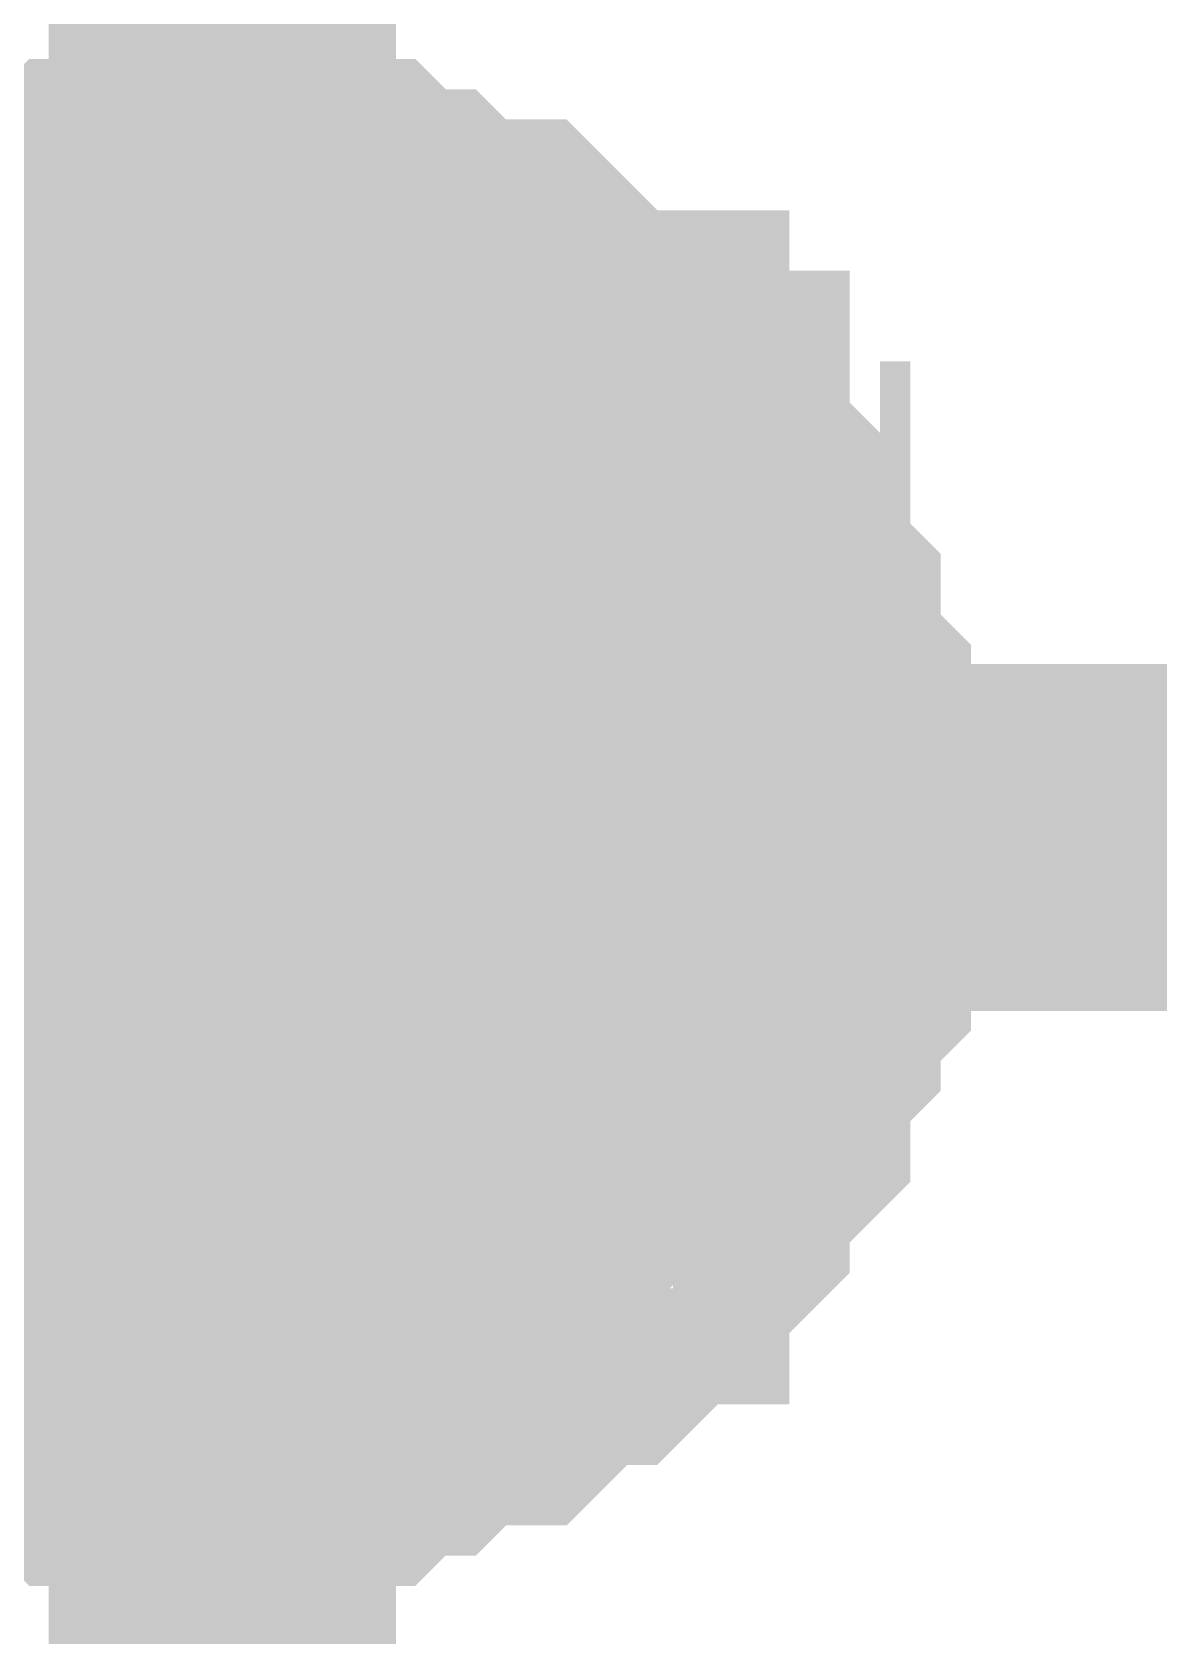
# Model space of a CAD drawing. Header units: inches. Extents: x 0 to 841, y 0 to 594.
# Drawn here: x 782.355 to 783.328, y 451.787 to 453.173 of the extents above; entities that cross this region are included whole.
import ezdxf

# ---------------------------------------------------------------- set-up
doc = ezdxf.new("R2010")
doc.units = ezdxf.units.IN
doc.layers.add('Sheet', color=255, linetype='Continuous')

msp = doc.modelspace()

# ---------------------------------------------------------------- linework, layer by layer
at = {"layer": 'Sheet'}
for points in [[(782.5188, 452.4769, 0.2997, 0.2997, 0), (782.5188, 452.4769, 0.2997, 0.2997, 0), (782.5188, 462.4849, 0.2997, 0.2997, 0), (782.5188, 467.4758, 0.2997, 0.2997, 0), (782.5188, 472.4929, 0.2997, 0.2997, 0), (782.5188, 477.4838, 0.2997, 0.2997, 0), (790.0184, 477.4838, 0.2997, 0.2997, 0)], [(782.1791, 452.8688, 0.2997, 0.2997, 0), (782.2053, 452.895, 0.2997, 0.2997, 0), (782.2314, 452.9211, 0.2997, 0.2997, 0), (782.2575, 452.9211, 0.2997, 0.2997, 0), (782.2575, 452.9472, 0.2997, 0.2997, 0), (782.2836, 452.9472, 0.2997, 0.2997, 0), (782.3098, 452.9472, 0.2997, 0.2997, 0), (782.3359, 452.9733, 0.2997, 0.2997, 0), (782.362, 452.9733, 0.2997, 0.2997, 0), (782.3882, 452.9733, 0.2997, 0.2997, 0), (782.4143, 452.9995, 0.2997, 0.2997, 0), (782.4404, 452.9995, 0.2997, 0.2997, 0), (782.4666, 452.9995, 0.2997, 0.2997, 0), (782.4927, 452.9995, 0.2997, 0.2997, 0), (782.5188, 452.9995, 0.2997, 0.2997, 0)], [(782.1791, 452.8688, 0.2997, 0.2997, 0), (782.2053, 452.895, 0.2997, 0.2997, 0), (782.2314, 452.9211, 0.2997, 0.2997, 0), (782.2575, 452.9211, 0.2997, 0.2997, 0), (782.2575, 452.9472, 0.2997, 0.2997, 0), (782.2836, 452.9472, 0.2997, 0.2997, 0), (782.3098, 452.9472, 0.2997, 0.2997, 0), (782.3359, 452.9733, 0.2997, 0.2997, 0), (782.362, 452.9733, 0.2997, 0.2997, 0), (782.3882, 452.9733, 0.2997, 0.2997, 0), (782.4143, 452.9995, 0.2997, 0.2997, 0), (782.4404, 452.9995, 0.2997, 0.2997, 0), (782.4666, 452.9995, 0.2997, 0.2997, 0), (782.4927, 452.9995, 0.2997, 0.2997, 0), (782.5188, 452.9995, 0.2997, 0.2997, 0)], [(782.1791, 452.8688, 0.2997, 0.2997, 0), (782.2053, 452.895, 0.2997, 0.2997, 0), (782.2314, 452.9211, 0.2997, 0.2997, 0), (782.2575, 452.9211, 0.2997, 0.2997, 0), (782.2575, 452.9472, 0.2997, 0.2997, 0), (782.2836, 452.9472, 0.2997, 0.2997, 0), (782.3098, 452.9472, 0.2997, 0.2997, 0), (782.3359, 452.9733, 0.2997, 0.2997, 0), (782.362, 452.9733, 0.2997, 0.2997, 0), (782.3882, 452.9733, 0.2997, 0.2997, 0), (782.4143, 452.9995, 0.2997, 0.2997, 0), (782.4404, 452.9995, 0.2997, 0.2997, 0), (782.4666, 452.9995, 0.2997, 0.2997, 0), (782.4927, 452.9995, 0.2997, 0.2997, 0), (782.5188, 452.9995, 0.2997, 0.2997, 0)], [(782.1791, 452.8688, 0.2997, 0.2997, 0), (782.2053, 452.895, 0.2997, 0.2997, 0), (782.2314, 452.9211, 0.2997, 0.2997, 0), (782.2575, 452.9211, 0.2997, 0.2997, 0), (782.2575, 452.9472, 0.2997, 0.2997, 0), (782.2836, 452.9472, 0.2997, 0.2997, 0), (782.3098, 452.9472, 0.2997, 0.2997, 0), (782.3359, 452.9733, 0.2997, 0.2997, 0), (782.362, 452.9733, 0.2997, 0.2997, 0), (782.3882, 452.9733, 0.2997, 0.2997, 0), (782.4143, 452.9995, 0.2997, 0.2997, 0), (782.4404, 452.9995, 0.2997, 0.2997, 0), (782.4666, 452.9995, 0.2997, 0.2997, 0), (782.4927, 452.9995, 0.2997, 0.2997, 0), (782.5188, 452.9995, 0.2997, 0.2997, 0)], [(782.5188, 452.9995, 0.2997, 0.2997, 0), (782.5188, 452.9995, 0.2997, 0.2997, 0)], [(782.5188, 452.9995, 0.2997, 0.2997, 0), (782.545, 452.9995, 0.2997, 0.2997, 0), (782.5711, 452.9995, 0.2997, 0.2997, 0), (782.5972, 452.9995, 0.2997, 0.2997, 0), (782.6234, 452.9995, 0.2997, 0.2997, 0), (782.6495, 452.9733, 0.2997, 0.2997, 0), (782.6495, 452.9733, 0.2997, 0.2997, 0), (782.6756, 452.9733, 0.2997, 0.2997, 0), (782.7017, 452.9472, 0.2997, 0.2997, 0), (782.7279, 452.9472, 0.2997, 0.2997, 0), (782.754, 452.9472, 0.2997, 0.2997, 0), (782.7801, 452.9211, 0.2997, 0.2997, 0), (782.7801, 452.9211, 0.2997, 0.2997, 0), (782.8063, 452.895, 0.2997, 0.2997, 0), (782.8324, 452.8688, 0.2997, 0.2997, 0), (782.8585, 452.8688, 0.2997, 0.2997, 0), (782.8585, 452.8427, 0.2997, 0.2997, 0), (782.8847, 452.8166, 0.2997, 0.2997, 0), (782.9108, 452.8166, 0.2997, 0.2997, 0), (782.9108, 452.7904, 0.2997, 0.2997, 0), (782.9369, 452.7643, 0.2997, 0.2997, 0), (782.9369, 452.7382, 0.2997, 0.2997, 0), (782.9631, 452.7382, 0.2997, 0.2997, 0), (782.9631, 452.712, 0.2997, 0.2997, 0), (782.9631, 452.6859, 0.2997, 0.2997, 0), (782.9892, 452.6598, 0.2997, 0.2997, 0), (782.9892, 452.6336, 0.2997, 0.2997, 0), (782.9892, 452.6075, 0.2997, 0.2997, 0), (783.0153, 452.5814, 0.2997, 0.2997, 0), (783.0153, 452.5553, 0.2997, 0.2997, 0), (783.0153, 452.5291, 0.2997, 0.2997, 0), (783.0153, 452.503, 0.2997, 0.2997, 0), (783.0153, 452.4769, 0.2997, 0.2997, 0)], [(782.5188, 452.9995, 0.2997, 0.2997, 0), (782.5188, 452.9995, 0.2997, 0.2997, 0)], [(782.5188, 452.9995, 0.2997, 0.2997, 0), (782.545, 452.9995, 0.2997, 0.2997, 0), (782.5711, 452.9995, 0.2997, 0.2997, 0), (782.5972, 452.9995, 0.2997, 0.2997, 0), (782.6234, 452.9995, 0.2997, 0.2997, 0), (782.6495, 452.9733, 0.2997, 0.2997, 0), (782.6495, 452.9733, 0.2997, 0.2997, 0), (782.6756, 452.9733, 0.2997, 0.2997, 0), (782.7017, 452.9472, 0.2997, 0.2997, 0), (782.7279, 452.9472, 0.2997, 0.2997, 0), (782.754, 452.9472, 0.2997, 0.2997, 0), (782.7801, 452.9211, 0.2997, 0.2997, 0), (782.7801, 452.9211, 0.2997, 0.2997, 0), (782.8063, 452.895, 0.2997, 0.2997, 0), (782.8324, 452.8688, 0.2997, 0.2997, 0), (782.8585, 452.8688, 0.2997, 0.2997, 0), (782.8585, 452.8427, 0.2997, 0.2997, 0), (782.8847, 452.8166, 0.2997, 0.2997, 0), (782.9108, 452.8166, 0.2997, 0.2997, 0), (782.9108, 452.7904, 0.2997, 0.2997, 0), (782.9369, 452.7643, 0.2997, 0.2997, 0), (782.9369, 452.7382, 0.2997, 0.2997, 0), (782.9631, 452.7382, 0.2997, 0.2997, 0), (782.9631, 452.712, 0.2997, 0.2997, 0), (782.9631, 452.6859, 0.2997, 0.2997, 0), (782.9892, 452.6598, 0.2997, 0.2997, 0), (782.9892, 452.6336, 0.2997, 0.2997, 0), (782.9892, 452.6075, 0.2997, 0.2997, 0), (783.0153, 452.5814, 0.2997, 0.2997, 0), (783.0153, 452.5553, 0.2997, 0.2997, 0), (783.0153, 452.5291, 0.2997, 0.2997, 0), (783.0153, 452.503, 0.2997, 0.2997, 0), (783.0153, 452.4769, 0.2997, 0.2997, 0)], [(782.5188, 452.9995, 0.2997, 0.2997, 0), (782.5188, 452.9995, 0.2997, 0.2997, 0)], [(782.5188, 452.9995, 0.2997, 0.2997, 0), (782.545, 452.9995, 0.2997, 0.2997, 0), (782.5711, 452.9995, 0.2997, 0.2997, 0), (782.5972, 452.9995, 0.2997, 0.2997, 0), (782.6234, 452.9995, 0.2997, 0.2997, 0), (782.6495, 452.9733, 0.2997, 0.2997, 0), (782.6495, 452.9733, 0.2997, 0.2997, 0), (782.6756, 452.9733, 0.2997, 0.2997, 0), (782.7017, 452.9472, 0.2997, 0.2997, 0), (782.7279, 452.9472, 0.2997, 0.2997, 0), (782.754, 452.9472, 0.2997, 0.2997, 0), (782.7801, 452.9211, 0.2997, 0.2997, 0), (782.7801, 452.9211, 0.2997, 0.2997, 0), (782.8063, 452.895, 0.2997, 0.2997, 0), (782.8324, 452.8688, 0.2997, 0.2997, 0), (782.8585, 452.8688, 0.2997, 0.2997, 0), (782.8585, 452.8427, 0.2997, 0.2997, 0), (782.8847, 452.8166, 0.2997, 0.2997, 0), (782.9108, 452.8166, 0.2997, 0.2997, 0), (782.9108, 452.7904, 0.2997, 0.2997, 0), (782.9369, 452.7643, 0.2997, 0.2997, 0), (782.9369, 452.7382, 0.2997, 0.2997, 0), (782.9631, 452.7382, 0.2997, 0.2997, 0), (782.9631, 452.712, 0.2997, 0.2997, 0), (782.9631, 452.6859, 0.2997, 0.2997, 0), (782.9892, 452.6598, 0.2997, 0.2997, 0), (782.9892, 452.6336, 0.2997, 0.2997, 0), (782.9892, 452.6075, 0.2997, 0.2997, 0), (783.0153, 452.5814, 0.2997, 0.2997, 0), (783.0153, 452.5553, 0.2997, 0.2997, 0), (783.0153, 452.5291, 0.2997, 0.2997, 0), (783.0153, 452.503, 0.2997, 0.2997, 0), (783.0153, 452.4769, 0.2997, 0.2997, 0)], [(782.5188, 452.9995, 0.2997, 0.2997, 0), (782.5188, 452.9995, 0.2997, 0.2997, 0)], [(782.5188, 452.9995, 0.2997, 0.2997, 0), (782.545, 452.9995, 0.2997, 0.2997, 0), (782.5711, 452.9995, 0.2997, 0.2997, 0), (782.5972, 452.9995, 0.2997, 0.2997, 0), (782.6234, 452.9995, 0.2997, 0.2997, 0), (782.6495, 452.9733, 0.2997, 0.2997, 0), (782.6495, 452.9733, 0.2997, 0.2997, 0), (782.6756, 452.9733, 0.2997, 0.2997, 0), (782.7017, 452.9472, 0.2997, 0.2997, 0), (782.7279, 452.9472, 0.2997, 0.2997, 0), (782.754, 452.9472, 0.2997, 0.2997, 0), (782.7801, 452.9211, 0.2997, 0.2997, 0), (782.7801, 452.9211, 0.2997, 0.2997, 0), (782.8063, 452.895, 0.2997, 0.2997, 0), (782.8324, 452.8688, 0.2997, 0.2997, 0), (782.8585, 452.8688, 0.2997, 0.2997, 0), (782.8585, 452.8427, 0.2997, 0.2997, 0), (782.8847, 452.8166, 0.2997, 0.2997, 0), (782.9108, 452.8166, 0.2997, 0.2997, 0), (782.9108, 452.7904, 0.2997, 0.2997, 0), (782.9369, 452.7643, 0.2997, 0.2997, 0), (782.9369, 452.7382, 0.2997, 0.2997, 0), (782.9631, 452.7382, 0.2997, 0.2997, 0), (782.9631, 452.712, 0.2997, 0.2997, 0), (782.9631, 452.6859, 0.2997, 0.2997, 0), (782.9892, 452.6598, 0.2997, 0.2997, 0), (782.9892, 452.6336, 0.2997, 0.2997, 0), (782.9892, 452.6075, 0.2997, 0.2997, 0), (783.0153, 452.5814, 0.2997, 0.2997, 0), (783.0153, 452.5553, 0.2997, 0.2997, 0), (783.0153, 452.5291, 0.2997, 0.2997, 0), (783.0153, 452.503, 0.2997, 0.2997, 0), (783.0153, 452.4769, 0.2997, 0.2997, 0)], [(782.2836, 452.9472, 0.0991, 0.0991, 0), (782.3098, 452.9472, 0.0991, 0.0991, 0), (782.3359, 452.9733, 0.0991, 0.0991, 0), (782.362, 452.9733, 0.0991, 0.0991, 0), (782.3882, 452.9733, 0.0991, 0.0991, 0), (782.4143, 452.9995, 0.0991, 0.0991, 0), (782.4404, 452.9995, 0.0991, 0.0991, 0), (782.4666, 452.9995, 0.0991, 0.0991, 0), (782.4927, 452.9995, 0.0991, 0.0991, 0), (782.5188, 452.9995, 0.0991, 0.0991, 0)], [(782.2836, 452.9472, 0.0991, 0.0991, 0), (782.3098, 452.9472, 0.0991, 0.0991, 0), (782.3359, 452.9733, 0.0991, 0.0991, 0), (782.362, 452.9733, 0.0991, 0.0991, 0), (782.3882, 452.9733, 0.0991, 0.0991, 0), (782.4143, 452.9995, 0.0991, 0.0991, 0), (782.4404, 452.9995, 0.0991, 0.0991, 0), (782.4666, 452.9995, 0.0991, 0.0991, 0), (782.4927, 452.9995, 0.0991, 0.0991, 0), (782.5188, 452.9995, 0.0991, 0.0991, 0)], [(782.2836, 452.9472, 0.0991, 0.0991, 0), (782.3098, 452.9472, 0.0991, 0.0991, 0), (782.3359, 452.9733, 0.0991, 0.0991, 0), (782.362, 452.9733, 0.0991, 0.0991, 0), (782.3882, 452.9733, 0.0991, 0.0991, 0), (782.4143, 452.9995, 0.0991, 0.0991, 0), (782.4404, 452.9995, 0.0991, 0.0991, 0), (782.4666, 452.9995, 0.0991, 0.0991, 0), (782.4927, 452.9995, 0.0991, 0.0991, 0), (782.5188, 452.9995, 0.0991, 0.0991, 0)], [(782.2836, 452.9472, 0.0991, 0.0991, 0), (782.3098, 452.9472, 0.0991, 0.0991, 0), (782.3359, 452.9733, 0.0991, 0.0991, 0), (782.362, 452.9733, 0.0991, 0.0991, 0), (782.3882, 452.9733, 0.0991, 0.0991, 0), (782.4143, 452.9995, 0.0991, 0.0991, 0), (782.4404, 452.9995, 0.0991, 0.0991, 0), (782.4666, 452.9995, 0.0991, 0.0991, 0), (782.4927, 452.9995, 0.0991, 0.0991, 0), (782.5188, 452.9995, 0.0991, 0.0991, 0)], [(782.5188, 452.9995, 0.0991, 0.0991, 0), (782.5188, 452.9995, 0.0991, 0.0991, 0)], [(782.5188, 452.9995, 0.0991, 0.0991, 0), (782.545, 452.9995, 0.0991, 0.0991, 0), (782.5711, 452.9995, 0.0991, 0.0991, 0), (782.5972, 452.9995, 0.0991, 0.0991, 0), (782.6234, 452.9995, 0.0991, 0.0991, 0), (782.6495, 452.9733, 0.0991, 0.0991, 0), (782.6495, 452.9733, 0.0991, 0.0991, 0), (782.6756, 452.9733, 0.0991, 0.0991, 0), (782.7017, 452.9472, 0.0991, 0.0991, 0), (782.7279, 452.9472, 0.0991, 0.0991, 0), (782.754, 452.9472, 0.0991, 0.0991, 0), (782.7801, 452.9211, 0.0991, 0.0991, 0), (782.7801, 452.9211, 0.0991, 0.0991, 0), (782.8063, 452.895, 0.0991, 0.0991, 0), (782.8324, 452.8688, 0.0991, 0.0991, 0), (782.8585, 452.8688, 0.0991, 0.0991, 0), (782.8585, 452.8427, 0.0991, 0.0991, 0), (782.8847, 452.8166, 0.0991, 0.0991, 0), (782.9108, 452.8166, 0.0991, 0.0991, 0), (782.9108, 452.7904, 0.0991, 0.0991, 0), (782.9369, 452.7643, 0.0991, 0.0991, 0), (782.9369, 452.7382, 0.0991, 0.0991, 0), (782.9631, 452.7382, 0.0991, 0.0991, 0), (782.9631, 452.712, 0.0991, 0.0991, 0), (782.9631, 452.6859, 0.0991, 0.0991, 0), (782.9892, 452.6598, 0.0991, 0.0991, 0), (782.9892, 452.6336, 0.0991, 0.0991, 0), (782.9892, 452.6075, 0.0991, 0.0991, 0), (783.0153, 452.5814, 0.0991, 0.0991, 0), (783.0153, 452.5553, 0.0991, 0.0991, 0), (783.0153, 452.5291, 0.0991, 0.0991, 0), (783.0153, 452.503, 0.0991, 0.0991, 0), (783.0153, 452.4769, 0.0991, 0.0991, 0)], [(782.5188, 452.9995, 0.0991, 0.0991, 0), (782.5188, 452.9995, 0.0991, 0.0991, 0)], [(782.5188, 452.9995, 0.0991, 0.0991, 0), (782.545, 452.9995, 0.0991, 0.0991, 0), (782.5711, 452.9995, 0.0991, 0.0991, 0), (782.5972, 452.9995, 0.0991, 0.0991, 0), (782.6234, 452.9995, 0.0991, 0.0991, 0), (782.6495, 452.9733, 0.0991, 0.0991, 0), (782.6495, 452.9733, 0.0991, 0.0991, 0), (782.6756, 452.9733, 0.0991, 0.0991, 0), (782.7017, 452.9472, 0.0991, 0.0991, 0), (782.7279, 452.9472, 0.0991, 0.0991, 0), (782.754, 452.9472, 0.0991, 0.0991, 0), (782.7801, 452.9211, 0.0991, 0.0991, 0), (782.7801, 452.9211, 0.0991, 0.0991, 0), (782.8063, 452.895, 0.0991, 0.0991, 0), (782.8324, 452.8688, 0.0991, 0.0991, 0), (782.8585, 452.8688, 0.0991, 0.0991, 0), (782.8585, 452.8427, 0.0991, 0.0991, 0), (782.8847, 452.8166, 0.0991, 0.0991, 0), (782.9108, 452.8166, 0.0991, 0.0991, 0), (782.9108, 452.7904, 0.0991, 0.0991, 0), (782.9369, 452.7643, 0.0991, 0.0991, 0), (782.9369, 452.7382, 0.0991, 0.0991, 0), (782.9631, 452.7382, 0.0991, 0.0991, 0), (782.9631, 452.712, 0.0991, 0.0991, 0), (782.9631, 452.6859, 0.0991, 0.0991, 0), (782.9892, 452.6598, 0.0991, 0.0991, 0), (782.9892, 452.6336, 0.0991, 0.0991, 0), (782.9892, 452.6075, 0.0991, 0.0991, 0), (783.0153, 452.5814, 0.0991, 0.0991, 0), (783.0153, 452.5553, 0.0991, 0.0991, 0), (783.0153, 452.5291, 0.0991, 0.0991, 0), (783.0153, 452.503, 0.0991, 0.0991, 0), (783.0153, 452.4769, 0.0991, 0.0991, 0)], [(782.5188, 452.9995, 0.0991, 0.0991, 0), (782.5188, 452.9995, 0.0991, 0.0991, 0)], [(782.5188, 452.9995, 0.0991, 0.0991, 0), (782.545, 452.9995, 0.0991, 0.0991, 0), (782.5711, 452.9995, 0.0991, 0.0991, 0), (782.5972, 452.9995, 0.0991, 0.0991, 0), (782.6234, 452.9995, 0.0991, 0.0991, 0), (782.6495, 452.9733, 0.0991, 0.0991, 0), (782.6495, 452.9733, 0.0991, 0.0991, 0), (782.6756, 452.9733, 0.0991, 0.0991, 0), (782.7017, 452.9472, 0.0991, 0.0991, 0), (782.7279, 452.9472, 0.0991, 0.0991, 0), (782.754, 452.9472, 0.0991, 0.0991, 0), (782.7801, 452.9211, 0.0991, 0.0991, 0), (782.7801, 452.9211, 0.0991, 0.0991, 0), (782.8063, 452.895, 0.0991, 0.0991, 0), (782.8324, 452.8688, 0.0991, 0.0991, 0), (782.8585, 452.8688, 0.0991, 0.0991, 0), (782.8585, 452.8427, 0.0991, 0.0991, 0), (782.8847, 452.8166, 0.0991, 0.0991, 0), (782.9108, 452.8166, 0.0991, 0.0991, 0), (782.9108, 452.7904, 0.0991, 0.0991, 0), (782.9369, 452.7643, 0.0991, 0.0991, 0), (782.9369, 452.7382, 0.0991, 0.0991, 0), (782.9631, 452.7382, 0.0991, 0.0991, 0), (782.9631, 452.712, 0.0991, 0.0991, 0), (782.9631, 452.6859, 0.0991, 0.0991, 0), (782.9892, 452.6598, 0.0991, 0.0991, 0), (782.9892, 452.6336, 0.0991, 0.0991, 0), (782.9892, 452.6075, 0.0991, 0.0991, 0), (783.0153, 452.5814, 0.0991, 0.0991, 0), (783.0153, 452.5553, 0.0991, 0.0991, 0), (783.0153, 452.5291, 0.0991, 0.0991, 0), (783.0153, 452.503, 0.0991, 0.0991, 0), (783.0153, 452.4769, 0.0991, 0.0991, 0)], [(782.5188, 452.9995, 0.0991, 0.0991, 0), (782.5188, 452.9995, 0.0991, 0.0991, 0)], [(782.5188, 452.9995, 0.0991, 0.0991, 0), (782.545, 452.9995, 0.0991, 0.0991, 0), (782.5711, 452.9995, 0.0991, 0.0991, 0), (782.5972, 452.9995, 0.0991, 0.0991, 0), (782.6234, 452.9995, 0.0991, 0.0991, 0), (782.6495, 452.9733, 0.0991, 0.0991, 0), (782.6495, 452.9733, 0.0991, 0.0991, 0), (782.6756, 452.9733, 0.0991, 0.0991, 0), (782.7017, 452.9472, 0.0991, 0.0991, 0), (782.7279, 452.9472, 0.0991, 0.0991, 0), (782.754, 452.9472, 0.0991, 0.0991, 0), (782.7801, 452.9211, 0.0991, 0.0991, 0), (782.7801, 452.9211, 0.0991, 0.0991, 0), (782.8063, 452.895, 0.0991, 0.0991, 0), (782.8324, 452.8688, 0.0991, 0.0991, 0), (782.8585, 452.8688, 0.0991, 0.0991, 0), (782.8585, 452.8427, 0.0991, 0.0991, 0), (782.8847, 452.8166, 0.0991, 0.0991, 0), (782.9108, 452.8166, 0.0991, 0.0991, 0), (782.9108, 452.7904, 0.0991, 0.0991, 0), (782.9369, 452.7643, 0.0991, 0.0991, 0), (782.9369, 452.7382, 0.0991, 0.0991, 0), (782.9631, 452.7382, 0.0991, 0.0991, 0), (782.9631, 452.712, 0.0991, 0.0991, 0), (782.9631, 452.6859, 0.0991, 0.0991, 0), (782.9892, 452.6598, 0.0991, 0.0991, 0), (782.9892, 452.6336, 0.0991, 0.0991, 0), (782.9892, 452.6075, 0.0991, 0.0991, 0), (783.0153, 452.5814, 0.0991, 0.0991, 0), (783.0153, 452.5553, 0.0991, 0.0991, 0), (783.0153, 452.5291, 0.0991, 0.0991, 0), (783.0153, 452.503, 0.0991, 0.0991, 0), (783.0153, 452.4769, 0.0991, 0.0991, 0)], [(782.5188, 452.4769, 0.2997, 0.2997, 0), (782.5188, 449.9422, 0.2997, 0.2997, 0)], [(782.5188, 452.4769, 0.2997, 0.2997, 0), (790.0184, 452.4769, 0.2997, 0.2997, 0), (790.0184, 452.4769, 0.2997, 0.2997, 0)], [(783.0153, 452.4769, 0.2997, 0.2997, 0), (783.0153, 452.4507, 0.2997, 0.2997, 0), (783.0153, 452.4246, 0.2997, 0.2997, 0), (783.0153, 452.3985, 0.2997, 0.2997, 0), (783.0153, 452.3723, 0.2997, 0.2997, 0), (782.9892, 452.3462, 0.2997, 0.2997, 0), (782.9892, 452.3462, 0.2997, 0.2997, 0), (782.9892, 452.3201, 0.2997, 0.2997, 0), (782.9631, 452.2939, 0.2997, 0.2997, 0), (782.9631, 452.2678, 0.2997, 0.2997, 0), (782.9631, 452.2417, 0.2997, 0.2997, 0), (782.9369, 452.2156, 0.2997, 0.2997, 0), (782.9369, 452.2156, 0.2997, 0.2997, 0), (782.9108, 452.1894, 0.2997, 0.2997, 0), (782.9108, 452.1633, 0.2997, 0.2997, 0), (782.8847, 452.1372, 0.2997, 0.2997, 0), (782.8585, 452.1372, 0.2997, 0.2997, 0), (782.8585, 452.111, 0.2997, 0.2997, 0), (782.8324, 452.0849, 0.2997, 0.2997, 0), (782.8063, 452.0849, 0.2997, 0.2997, 0), (782.7801, 452.0588, 0.2997, 0.2997, 0), (782.7801, 452.0588, 0.2997, 0.2997, 0), (782.754, 452.0326, 0.2997, 0.2997, 0), (782.7279, 452.0326, 0.2997, 0.2997, 0), (782.7017, 452.0326, 0.2997, 0.2997, 0), (782.6756, 452.0065, 0.2997, 0.2997, 0), (782.6495, 452.0065, 0.2997, 0.2997, 0), (782.6495, 452.0065, 0.2997, 0.2997, 0), (782.6234, 451.9804, 0.2997, 0.2997, 0), (782.5972, 451.9804, 0.2997, 0.2997, 0), (782.5711, 451.9804, 0.2997, 0.2997, 0), (782.545, 451.9804, 0.2997, 0.2997, 0), (782.5188, 451.9804, 0.2997, 0.2997, 0)], [(783.0153, 452.4769, 0.2997, 0.2997, 0), (783.0153, 452.4507, 0.2997, 0.2997, 0), (783.0153, 452.4246, 0.2997, 0.2997, 0), (783.0153, 452.3985, 0.2997, 0.2997, 0), (783.0153, 452.3723, 0.2997, 0.2997, 0), (782.9892, 452.3462, 0.2997, 0.2997, 0), (782.9892, 452.3462, 0.2997, 0.2997, 0), (782.9892, 452.3201, 0.2997, 0.2997, 0), (782.9631, 452.2939, 0.2997, 0.2997, 0), (782.9631, 452.2678, 0.2997, 0.2997, 0), (782.9631, 452.2417, 0.2997, 0.2997, 0), (782.9369, 452.2156, 0.2997, 0.2997, 0), (782.9369, 452.2156, 0.2997, 0.2997, 0), (782.9108, 452.1894, 0.2997, 0.2997, 0), (782.9108, 452.1633, 0.2997, 0.2997, 0), (782.8847, 452.1372, 0.2997, 0.2997, 0), (782.8585, 452.1372, 0.2997, 0.2997, 0), (782.8585, 452.111, 0.2997, 0.2997, 0), (782.8324, 452.0849, 0.2997, 0.2997, 0), (782.8063, 452.0849, 0.2997, 0.2997, 0), (782.7801, 452.0588, 0.2997, 0.2997, 0), (782.7801, 452.0588, 0.2997, 0.2997, 0), (782.754, 452.0326, 0.2997, 0.2997, 0), (782.7279, 452.0326, 0.2997, 0.2997, 0), (782.7017, 452.0326, 0.2997, 0.2997, 0), (782.6756, 452.0065, 0.2997, 0.2997, 0), (782.6495, 452.0065, 0.2997, 0.2997, 0), (782.6495, 452.0065, 0.2997, 0.2997, 0), (782.6234, 451.9804, 0.2997, 0.2997, 0), (782.5972, 451.9804, 0.2997, 0.2997, 0), (782.5711, 451.9804, 0.2997, 0.2997, 0), (782.545, 451.9804, 0.2997, 0.2997, 0), (782.5188, 451.9804, 0.2997, 0.2997, 0)], [(783.0153, 452.4769, 0.2997, 0.2997, 0), (783.0153, 452.4507, 0.2997, 0.2997, 0), (783.0153, 452.4246, 0.2997, 0.2997, 0), (783.0153, 452.3985, 0.2997, 0.2997, 0), (783.0153, 452.3723, 0.2997, 0.2997, 0), (782.9892, 452.3462, 0.2997, 0.2997, 0), (782.9892, 452.3462, 0.2997, 0.2997, 0), (782.9892, 452.3201, 0.2997, 0.2997, 0), (782.9631, 452.2939, 0.2997, 0.2997, 0), (782.9631, 452.2678, 0.2997, 0.2997, 0), (782.9631, 452.2417, 0.2997, 0.2997, 0), (782.9369, 452.2156, 0.2997, 0.2997, 0), (782.9369, 452.2156, 0.2997, 0.2997, 0), (782.9108, 452.1894, 0.2997, 0.2997, 0), (782.9108, 452.1633, 0.2997, 0.2997, 0), (782.8847, 452.1372, 0.2997, 0.2997, 0), (782.8585, 452.1372, 0.2997, 0.2997, 0), (782.8585, 452.111, 0.2997, 0.2997, 0), (782.8324, 452.0849, 0.2997, 0.2997, 0), (782.8063, 452.0849, 0.2997, 0.2997, 0), (782.7801, 452.0588, 0.2997, 0.2997, 0), (782.7801, 452.0588, 0.2997, 0.2997, 0), (782.754, 452.0326, 0.2997, 0.2997, 0), (782.7279, 452.0326, 0.2997, 0.2997, 0), (782.7017, 452.0326, 0.2997, 0.2997, 0), (782.6756, 452.0065, 0.2997, 0.2997, 0), (782.6495, 452.0065, 0.2997, 0.2997, 0), (782.6495, 452.0065, 0.2997, 0.2997, 0), (782.6234, 451.9804, 0.2997, 0.2997, 0), (782.5972, 451.9804, 0.2997, 0.2997, 0), (782.5711, 451.9804, 0.2997, 0.2997, 0), (782.545, 451.9804, 0.2997, 0.2997, 0), (782.5188, 451.9804, 0.2997, 0.2997, 0)], [(783.0153, 452.4769, 0.2997, 0.2997, 0), (783.0153, 452.4507, 0.2997, 0.2997, 0), (783.0153, 452.4246, 0.2997, 0.2997, 0), (783.0153, 452.3985, 0.2997, 0.2997, 0), (783.0153, 452.3723, 0.2997, 0.2997, 0), (782.9892, 452.3462, 0.2997, 0.2997, 0), (782.9892, 452.3462, 0.2997, 0.2997, 0), (782.9892, 452.3201, 0.2997, 0.2997, 0), (782.9631, 452.2939, 0.2997, 0.2997, 0), (782.9631, 452.2678, 0.2997, 0.2997, 0), (782.9631, 452.2417, 0.2997, 0.2997, 0), (782.9369, 452.2156, 0.2997, 0.2997, 0), (782.9369, 452.2156, 0.2997, 0.2997, 0), (782.9108, 452.1894, 0.2997, 0.2997, 0), (782.9108, 452.1633, 0.2997, 0.2997, 0), (782.8847, 452.1372, 0.2997, 0.2997, 0), (782.8585, 452.1372, 0.2997, 0.2997, 0), (782.8585, 452.111, 0.2997, 0.2997, 0), (782.8324, 452.0849, 0.2997, 0.2997, 0), (782.8063, 452.0849, 0.2997, 0.2997, 0), (782.7801, 452.0588, 0.2997, 0.2997, 0), (782.7801, 452.0588, 0.2997, 0.2997, 0), (782.754, 452.0326, 0.2997, 0.2997, 0), (782.7279, 452.0326, 0.2997, 0.2997, 0), (782.7017, 452.0326, 0.2997, 0.2997, 0), (782.6756, 452.0065, 0.2997, 0.2997, 0), (782.6495, 452.0065, 0.2997, 0.2997, 0), (782.6495, 452.0065, 0.2997, 0.2997, 0), (782.6234, 451.9804, 0.2997, 0.2997, 0), (782.5972, 451.9804, 0.2997, 0.2997, 0), (782.5711, 451.9804, 0.2997, 0.2997, 0), (782.545, 451.9804, 0.2997, 0.2997, 0), (782.5188, 451.9804, 0.2997, 0.2997, 0)], [(783.0153, 452.4769, 0.2997, 0.2997, 0), (783.0153, 452.4769, 0.2997, 0.2997, 0), (783.0153, 452.4769, 0.2997, 0.2997, 0), (783.0153, 452.4769, 0.2997, 0.2997, 0), (783.0153, 452.4769, 0.2997, 0.2997, 0), (783.0153, 452.4769, 0.2997, 0.2997, 0), (783.0153, 452.4769, 0.2997, 0.2997, 0), (783.0153, 452.4769, 0.2997, 0.2997, 0), (783.0153, 452.4769, 0.2997, 0.2997, 0), (783.0153, 452.4769, 0.2997, 0.2997, 0), (783.0153, 452.4769, 0.2997, 0.2997, 0), (783.0153, 452.4769, 0.2997, 0.2997, 0), (783.0153, 452.4769, 0.2997, 0.2997, 0), (783.0153, 452.4769, 0.2997, 0.2997, 0), (783.0153, 452.4769, 0.2997, 0.2997, 0), (783.0153, 452.4769, 0.2997, 0.2997, 0), (783.0153, 452.4769, 0.2997, 0.2997, 0), (783.0153, 452.4769, 0.2997, 0.2997, 0), (783.0153, 452.4769, 0.2997, 0.2997, 0), (783.0153, 452.4769, 0.2997, 0.2997, 0), (783.0153, 452.4769, 0.2997, 0.2997, 0), (783.0153, 452.4769, 0.2997, 0.2997, 0), (783.0153, 452.4769, 0.2997, 0.2997, 0), (783.0153, 452.4769, 0.2997, 0.2997, 0), (783.0153, 452.4769, 0.2997, 0.2997, 0), (783.0153, 452.4769, 0.2997, 0.2997, 0), (783.0153, 452.4769, 0.2997, 0.2997, 0), (783.0153, 452.4769, 0.2997, 0.2997, 0), (783.0153, 452.4769, 0.2997, 0.2997, 0), (783.0153, 452.4769, 0.2997, 0.2997, 0), (783.0153, 452.4769, 0.2997, 0.2997, 0), (783.0153, 452.4769, 0.2997, 0.2997, 0), (783.0153, 452.4769, 0.2997, 0.2997, 0)], [(783.0153, 452.4769, 0.2997, 0.2997, 0), (783.0153, 452.4769, 0.2997, 0.2997, 0)], [(783.0153, 452.4769, 0.2997, 0.2997, 0), (783.0153, 452.4769, 0.2997, 0.2997, 0), (783.0153, 452.4769, 0.2997, 0.2997, 0), (783.0153, 452.4769, 0.2997, 0.2997, 0), (783.0153, 452.4769, 0.2997, 0.2997, 0), (783.0153, 452.4769, 0.2997, 0.2997, 0), (783.0153, 452.4769, 0.2997, 0.2997, 0), (783.0153, 452.4769, 0.2997, 0.2997, 0), (783.0153, 452.4769, 0.2997, 0.2997, 0), (783.0153, 452.4769, 0.2997, 0.2997, 0), (783.0153, 452.4769, 0.2997, 0.2997, 0), (783.0153, 452.4769, 0.2997, 0.2997, 0), (783.0153, 452.4769, 0.2997, 0.2997, 0), (783.0153, 452.4769, 0.2997, 0.2997, 0), (783.0153, 452.4769, 0.2997, 0.2997, 0), (783.0153, 452.4769, 0.2997, 0.2997, 0), (783.0153, 452.4769, 0.2997, 0.2997, 0), (783.0153, 452.4769, 0.2997, 0.2997, 0), (783.0153, 452.4769, 0.2997, 0.2997, 0), (783.0153, 452.4769, 0.2997, 0.2997, 0), (783.0153, 452.4769, 0.2997, 0.2997, 0), (783.0153, 452.4769, 0.2997, 0.2997, 0), (783.0153, 452.4769, 0.2997, 0.2997, 0), (783.0153, 452.4769, 0.2997, 0.2997, 0), (783.0153, 452.4769, 0.2997, 0.2997, 0), (783.0153, 452.4769, 0.2997, 0.2997, 0), (783.0153, 452.4769, 0.2997, 0.2997, 0), (783.0153, 452.4769, 0.2997, 0.2997, 0), (783.0153, 452.4769, 0.2997, 0.2997, 0), (783.0153, 452.4769, 0.2997, 0.2997, 0), (783.0153, 452.4769, 0.2997, 0.2997, 0), (783.0153, 452.4769, 0.2997, 0.2997, 0), (783.0153, 452.4769, 0.2997, 0.2997, 0)], [(783.0153, 452.4769, 0.2997, 0.2997, 0), (783.0153, 452.4769, 0.2997, 0.2997, 0)], [(783.0153, 452.4769, 0.2997, 0.2997, 0), (783.0153, 452.4769, 0.2997, 0.2997, 0), (783.0153, 452.4769, 0.2997, 0.2997, 0), (783.0153, 452.4769, 0.2997, 0.2997, 0), (783.0153, 452.4769, 0.2997, 0.2997, 0), (783.0153, 452.4769, 0.2997, 0.2997, 0), (783.0153, 452.4769, 0.2997, 0.2997, 0), (783.0153, 452.4769, 0.2997, 0.2997, 0), (783.0153, 452.4769, 0.2997, 0.2997, 0), (783.0153, 452.4769, 0.2997, 0.2997, 0), (783.0153, 452.4769, 0.2997, 0.2997, 0), (783.0153, 452.4769, 0.2997, 0.2997, 0), (783.0153, 452.4769, 0.2997, 0.2997, 0), (783.0153, 452.4769, 0.2997, 0.2997, 0), (783.0153, 452.4769, 0.2997, 0.2997, 0), (783.0153, 452.4769, 0.2997, 0.2997, 0), (783.0153, 452.4769, 0.2997, 0.2997, 0), (783.0153, 452.4769, 0.2997, 0.2997, 0), (783.0153, 452.4769, 0.2997, 0.2997, 0), (783.0153, 452.4769, 0.2997, 0.2997, 0), (783.0153, 452.4769, 0.2997, 0.2997, 0), (783.0153, 452.4769, 0.2997, 0.2997, 0), (783.0153, 452.4769, 0.2997, 0.2997, 0), (783.0153, 452.4769, 0.2997, 0.2997, 0), (783.0153, 452.4769, 0.2997, 0.2997, 0), (783.0153, 452.4769, 0.2997, 0.2997, 0), (783.0153, 452.4769, 0.2997, 0.2997, 0), (783.0153, 452.4769, 0.2997, 0.2997, 0), (783.0153, 452.4769, 0.2997, 0.2997, 0), (783.0153, 452.4769, 0.2997, 0.2997, 0), (783.0153, 452.4769, 0.2997, 0.2997, 0), (783.0153, 452.4769, 0.2997, 0.2997, 0), (783.0153, 452.4769, 0.2997, 0.2997, 0)], [(783.0153, 452.4769, 0.2997, 0.2997, 0), (783.0153, 452.4769, 0.2997, 0.2997, 0)], [(783.0153, 452.4769, 0.2997, 0.2997, 0), (783.0153, 452.4769, 0.2997, 0.2997, 0), (783.0153, 452.4769, 0.2997, 0.2997, 0), (783.0153, 452.4769, 0.2997, 0.2997, 0), (783.0153, 452.4769, 0.2997, 0.2997, 0), (783.0153, 452.4769, 0.2997, 0.2997, 0), (783.0153, 452.4769, 0.2997, 0.2997, 0), (783.0153, 452.4769, 0.2997, 0.2997, 0), (783.0153, 452.4769, 0.2997, 0.2997, 0), (783.0153, 452.4769, 0.2997, 0.2997, 0), (783.0153, 452.4769, 0.2997, 0.2997, 0), (783.0153, 452.4769, 0.2997, 0.2997, 0), (783.0153, 452.4769, 0.2997, 0.2997, 0), (783.0153, 452.4769, 0.2997, 0.2997, 0), (783.0153, 452.4769, 0.2997, 0.2997, 0), (783.0153, 452.4769, 0.2997, 0.2997, 0), (783.0153, 452.4769, 0.2997, 0.2997, 0), (783.0153, 452.4769, 0.2997, 0.2997, 0), (783.0153, 452.4769, 0.2997, 0.2997, 0), (783.0153, 452.4769, 0.2997, 0.2997, 0), (783.0153, 452.4769, 0.2997, 0.2997, 0), (783.0153, 452.4769, 0.2997, 0.2997, 0), (783.0153, 452.4769, 0.2997, 0.2997, 0), (783.0153, 452.4769, 0.2997, 0.2997, 0), (783.0153, 452.4769, 0.2997, 0.2997, 0), (783.0153, 452.4769, 0.2997, 0.2997, 0), (783.0153, 452.4769, 0.2997, 0.2997, 0), (783.0153, 452.4769, 0.2997, 0.2997, 0), (783.0153, 452.4769, 0.2997, 0.2997, 0), (783.0153, 452.4769, 0.2997, 0.2997, 0), (783.0153, 452.4769, 0.2997, 0.2997, 0), (783.0153, 452.4769, 0.2997, 0.2997, 0), (783.0153, 452.4769, 0.2997, 0.2997, 0)], [(783.0153, 452.4769, 0.2997, 0.2997, 0), (783.0153, 452.4769, 0.2997, 0.2997, 0)], [(783.0153, 452.4769, 0.0991, 0.0991, 0), (783.0153, 452.4507, 0.0991, 0.0991, 0), (783.0153, 452.4246, 0.0991, 0.0991, 0), (783.0153, 452.3985, 0.0991, 0.0991, 0), (783.0153, 452.3723, 0.0991, 0.0991, 0), (782.9892, 452.3462, 0.0991, 0.0991, 0), (782.9892, 452.3462, 0.0991, 0.0991, 0), (782.9892, 452.3201, 0.0991, 0.0991, 0), (782.9631, 452.2939, 0.0991, 0.0991, 0), (782.9631, 452.2678, 0.0991, 0.0991, 0), (782.9631, 452.2417, 0.0991, 0.0991, 0), (782.9369, 452.2156, 0.0991, 0.0991, 0), (782.9369, 452.2156, 0.0991, 0.0991, 0), (782.9108, 452.1894, 0.0991, 0.0991, 0), (782.9108, 452.1633, 0.0991, 0.0991, 0), (782.8847, 452.1372, 0.0991, 0.0991, 0), (782.8585, 452.1372, 0.0991, 0.0991, 0), (782.8585, 452.111, 0.0991, 0.0991, 0), (782.8324, 452.0849, 0.0991, 0.0991, 0), (782.8063, 452.0849, 0.0991, 0.0991, 0), (782.7801, 452.0588, 0.0991, 0.0991, 0), (782.7801, 452.0588, 0.0991, 0.0991, 0), (782.754, 452.0326, 0.0991, 0.0991, 0), (782.7279, 452.0326, 0.0991, 0.0991, 0), (782.7017, 452.0326, 0.0991, 0.0991, 0), (782.6756, 452.0065, 0.0991, 0.0991, 0), (782.6495, 452.0065, 0.0991, 0.0991, 0), (782.6495, 452.0065, 0.0991, 0.0991, 0), (782.6234, 451.9804, 0.0991, 0.0991, 0), (782.5972, 451.9804, 0.0991, 0.0991, 0), (782.5711, 451.9804, 0.0991, 0.0991, 0), (782.545, 451.9804, 0.0991, 0.0991, 0), (782.5188, 451.9804, 0.0991, 0.0991, 0)], [(783.0153, 452.4769, 0.0991, 0.0991, 0), (783.0153, 452.4507, 0.0991, 0.0991, 0), (783.0153, 452.4246, 0.0991, 0.0991, 0), (783.0153, 452.3985, 0.0991, 0.0991, 0), (783.0153, 452.3723, 0.0991, 0.0991, 0), (782.9892, 452.3462, 0.0991, 0.0991, 0), (782.9892, 452.3462, 0.0991, 0.0991, 0), (782.9892, 452.3201, 0.0991, 0.0991, 0), (782.9631, 452.2939, 0.0991, 0.0991, 0), (782.9631, 452.2678, 0.0991, 0.0991, 0), (782.9631, 452.2417, 0.0991, 0.0991, 0), (782.9369, 452.2156, 0.0991, 0.0991, 0), (782.9369, 452.2156, 0.0991, 0.0991, 0), (782.9108, 452.1894, 0.0991, 0.0991, 0), (782.9108, 452.1633, 0.0991, 0.0991, 0), (782.8847, 452.1372, 0.0991, 0.0991, 0), (782.8585, 452.1372, 0.0991, 0.0991, 0), (782.8585, 452.111, 0.0991, 0.0991, 0), (782.8324, 452.0849, 0.0991, 0.0991, 0), (782.8063, 452.0849, 0.0991, 0.0991, 0), (782.7801, 452.0588, 0.0991, 0.0991, 0), (782.7801, 452.0588, 0.0991, 0.0991, 0), (782.754, 452.0326, 0.0991, 0.0991, 0), (782.7279, 452.0326, 0.0991, 0.0991, 0), (782.7017, 452.0326, 0.0991, 0.0991, 0), (782.6756, 452.0065, 0.0991, 0.0991, 0), (782.6495, 452.0065, 0.0991, 0.0991, 0), (782.6495, 452.0065, 0.0991, 0.0991, 0), (782.6234, 451.9804, 0.0991, 0.0991, 0), (782.5972, 451.9804, 0.0991, 0.0991, 0), (782.5711, 451.9804, 0.0991, 0.0991, 0), (782.545, 451.9804, 0.0991, 0.0991, 0), (782.5188, 451.9804, 0.0991, 0.0991, 0)], [(783.0153, 452.4769, 0.0991, 0.0991, 0), (783.0153, 452.4507, 0.0991, 0.0991, 0), (783.0153, 452.4246, 0.0991, 0.0991, 0), (783.0153, 452.3985, 0.0991, 0.0991, 0), (783.0153, 452.3723, 0.0991, 0.0991, 0), (782.9892, 452.3462, 0.0991, 0.0991, 0), (782.9892, 452.3462, 0.0991, 0.0991, 0), (782.9892, 452.3201, 0.0991, 0.0991, 0), (782.9631, 452.2939, 0.0991, 0.0991, 0), (782.9631, 452.2678, 0.0991, 0.0991, 0), (782.9631, 452.2417, 0.0991, 0.0991, 0), (782.9369, 452.2156, 0.0991, 0.0991, 0), (782.9369, 452.2156, 0.0991, 0.0991, 0), (782.9108, 452.1894, 0.0991, 0.0991, 0), (782.9108, 452.1633, 0.0991, 0.0991, 0), (782.8847, 452.1372, 0.0991, 0.0991, 0), (782.8585, 452.1372, 0.0991, 0.0991, 0), (782.8585, 452.111, 0.0991, 0.0991, 0), (782.8324, 452.0849, 0.0991, 0.0991, 0), (782.8063, 452.0849, 0.0991, 0.0991, 0), (782.7801, 452.0588, 0.0991, 0.0991, 0), (782.7801, 452.0588, 0.0991, 0.0991, 0), (782.754, 452.0326, 0.0991, 0.0991, 0), (782.7279, 452.0326, 0.0991, 0.0991, 0), (782.7017, 452.0326, 0.0991, 0.0991, 0), (782.6756, 452.0065, 0.0991, 0.0991, 0), (782.6495, 452.0065, 0.0991, 0.0991, 0), (782.6495, 452.0065, 0.0991, 0.0991, 0), (782.6234, 451.9804, 0.0991, 0.0991, 0), (782.5972, 451.9804, 0.0991, 0.0991, 0), (782.5711, 451.9804, 0.0991, 0.0991, 0), (782.545, 451.9804, 0.0991, 0.0991, 0), (782.5188, 451.9804, 0.0991, 0.0991, 0)], [(783.0153, 452.4769, 0.0991, 0.0991, 0), (783.0153, 452.4507, 0.0991, 0.0991, 0), (783.0153, 452.4246, 0.0991, 0.0991, 0), (783.0153, 452.3985, 0.0991, 0.0991, 0), (783.0153, 452.3723, 0.0991, 0.0991, 0), (782.9892, 452.3462, 0.0991, 0.0991, 0), (782.9892, 452.3462, 0.0991, 0.0991, 0), (782.9892, 452.3201, 0.0991, 0.0991, 0), (782.9631, 452.2939, 0.0991, 0.0991, 0), (782.9631, 452.2678, 0.0991, 0.0991, 0), (782.9631, 452.2417, 0.0991, 0.0991, 0), (782.9369, 452.2156, 0.0991, 0.0991, 0), (782.9369, 452.2156, 0.0991, 0.0991, 0), (782.9108, 452.1894, 0.0991, 0.0991, 0), (782.9108, 452.1633, 0.0991, 0.0991, 0), (782.8847, 452.1372, 0.0991, 0.0991, 0), (782.8585, 452.1372, 0.0991, 0.0991, 0), (782.8585, 452.111, 0.0991, 0.0991, 0), (782.8324, 452.0849, 0.0991, 0.0991, 0), (782.8063, 452.0849, 0.0991, 0.0991, 0), (782.7801, 452.0588, 0.0991, 0.0991, 0), (782.7801, 452.0588, 0.0991, 0.0991, 0), (782.754, 452.0326, 0.0991, 0.0991, 0), (782.7279, 452.0326, 0.0991, 0.0991, 0), (782.7017, 452.0326, 0.0991, 0.0991, 0), (782.6756, 452.0065, 0.0991, 0.0991, 0), (782.6495, 452.0065, 0.0991, 0.0991, 0), (782.6495, 452.0065, 0.0991, 0.0991, 0), (782.6234, 451.9804, 0.0991, 0.0991, 0), (782.5972, 451.9804, 0.0991, 0.0991, 0), (782.5711, 451.9804, 0.0991, 0.0991, 0), (782.545, 451.9804, 0.0991, 0.0991, 0), (782.5188, 451.9804, 0.0991, 0.0991, 0)], [(783.0153, 452.4769, 0.0991, 0.0991, 0), (783.0153, 452.4769, 0.0991, 0.0991, 0), (783.0153, 452.4769, 0.0991, 0.0991, 0), (783.0153, 452.4769, 0.0991, 0.0991, 0), (783.0153, 452.4769, 0.0991, 0.0991, 0), (783.0153, 452.4769, 0.0991, 0.0991, 0), (783.0153, 452.4769, 0.0991, 0.0991, 0), (783.0153, 452.4769, 0.0991, 0.0991, 0), (783.0153, 452.4769, 0.0991, 0.0991, 0), (783.0153, 452.4769, 0.0991, 0.0991, 0), (783.0153, 452.4769, 0.0991, 0.0991, 0), (783.0153, 452.4769, 0.0991, 0.0991, 0), (783.0153, 452.4769, 0.0991, 0.0991, 0), (783.0153, 452.4769, 0.0991, 0.0991, 0), (783.0153, 452.4769, 0.0991, 0.0991, 0), (783.0153, 452.4769, 0.0991, 0.0991, 0), (783.0153, 452.4769, 0.0991, 0.0991, 0), (783.0153, 452.4769, 0.0991, 0.0991, 0), (783.0153, 452.4769, 0.0991, 0.0991, 0), (783.0153, 452.4769, 0.0991, 0.0991, 0), (783.0153, 452.4769, 0.0991, 0.0991, 0), (783.0153, 452.4769, 0.0991, 0.0991, 0), (783.0153, 452.4769, 0.0991, 0.0991, 0), (783.0153, 452.4769, 0.0991, 0.0991, 0), (783.0153, 452.4769, 0.0991, 0.0991, 0), (783.0153, 452.4769, 0.0991, 0.0991, 0), (783.0153, 452.4769, 0.0991, 0.0991, 0), (783.0153, 452.4769, 0.0991, 0.0991, 0), (783.0153, 452.4769, 0.0991, 0.0991, 0), (783.0153, 452.4769, 0.0991, 0.0991, 0), (783.0153, 452.4769, 0.0991, 0.0991, 0), (783.0153, 452.4769, 0.0991, 0.0991, 0), (783.0153, 452.4769, 0.0991, 0.0991, 0)], [(783.0153, 452.4769, 0.0991, 0.0991, 0), (783.0153, 452.4769, 0.0991, 0.0991, 0)], [(783.0153, 452.4769, 0.0991, 0.0991, 0), (783.0153, 452.4769, 0.0991, 0.0991, 0), (783.0153, 452.4769, 0.0991, 0.0991, 0), (783.0153, 452.4769, 0.0991, 0.0991, 0), (783.0153, 452.4769, 0.0991, 0.0991, 0), (783.0153, 452.4769, 0.0991, 0.0991, 0), (783.0153, 452.4769, 0.0991, 0.0991, 0), (783.0153, 452.4769, 0.0991, 0.0991, 0), (783.0153, 452.4769, 0.0991, 0.0991, 0), (783.0153, 452.4769, 0.0991, 0.0991, 0), (783.0153, 452.4769, 0.0991, 0.0991, 0), (783.0153, 452.4769, 0.0991, 0.0991, 0), (783.0153, 452.4769, 0.0991, 0.0991, 0), (783.0153, 452.4769, 0.0991, 0.0991, 0), (783.0153, 452.4769, 0.0991, 0.0991, 0), (783.0153, 452.4769, 0.0991, 0.0991, 0), (783.0153, 452.4769, 0.0991, 0.0991, 0), (783.0153, 452.4769, 0.0991, 0.0991, 0), (783.0153, 452.4769, 0.0991, 0.0991, 0), (783.0153, 452.4769, 0.0991, 0.0991, 0), (783.0153, 452.4769, 0.0991, 0.0991, 0), (783.0153, 452.4769, 0.0991, 0.0991, 0), (783.0153, 452.4769, 0.0991, 0.0991, 0), (783.0153, 452.4769, 0.0991, 0.0991, 0), (783.0153, 452.4769, 0.0991, 0.0991, 0), (783.0153, 452.4769, 0.0991, 0.0991, 0), (783.0153, 452.4769, 0.0991, 0.0991, 0), (783.0153, 452.4769, 0.0991, 0.0991, 0), (783.0153, 452.4769, 0.0991, 0.0991, 0), (783.0153, 452.4769, 0.0991, 0.0991, 0), (783.0153, 452.4769, 0.0991, 0.0991, 0), (783.0153, 452.4769, 0.0991, 0.0991, 0), (783.0153, 452.4769, 0.0991, 0.0991, 0)], [(783.0153, 452.4769, 0.0991, 0.0991, 0), (783.0153, 452.4769, 0.0991, 0.0991, 0)], [(783.0153, 452.4769, 0.0991, 0.0991, 0), (783.0153, 452.4769, 0.0991, 0.0991, 0), (783.0153, 452.4769, 0.0991, 0.0991, 0), (783.0153, 452.4769, 0.0991, 0.0991, 0), (783.0153, 452.4769, 0.0991, 0.0991, 0), (783.0153, 452.4769, 0.0991, 0.0991, 0), (783.0153, 452.4769, 0.0991, 0.0991, 0), (783.0153, 452.4769, 0.0991, 0.0991, 0), (783.0153, 452.4769, 0.0991, 0.0991, 0), (783.0153, 452.4769, 0.0991, 0.0991, 0), (783.0153, 452.4769, 0.0991, 0.0991, 0), (783.0153, 452.4769, 0.0991, 0.0991, 0), (783.0153, 452.4769, 0.0991, 0.0991, 0), (783.0153, 452.4769, 0.0991, 0.0991, 0), (783.0153, 452.4769, 0.0991, 0.0991, 0), (783.0153, 452.4769, 0.0991, 0.0991, 0), (783.0153, 452.4769, 0.0991, 0.0991, 0), (783.0153, 452.4769, 0.0991, 0.0991, 0), (783.0153, 452.4769, 0.0991, 0.0991, 0), (783.0153, 452.4769, 0.0991, 0.0991, 0), (783.0153, 452.4769, 0.0991, 0.0991, 0), (783.0153, 452.4769, 0.0991, 0.0991, 0), (783.0153, 452.4769, 0.0991, 0.0991, 0), (783.0153, 452.4769, 0.0991, 0.0991, 0), (783.0153, 452.4769, 0.0991, 0.0991, 0), (783.0153, 452.4769, 0.0991, 0.0991, 0), (783.0153, 452.4769, 0.0991, 0.0991, 0), (783.0153, 452.4769, 0.0991, 0.0991, 0), (783.0153, 452.4769, 0.0991, 0.0991, 0), (783.0153, 452.4769, 0.0991, 0.0991, 0), (783.0153, 452.4769, 0.0991, 0.0991, 0), (783.0153, 452.4769, 0.0991, 0.0991, 0), (783.0153, 452.4769, 0.0991, 0.0991, 0)], [(783.0153, 452.4769, 0.0991, 0.0991, 0), (783.0153, 452.4769, 0.0991, 0.0991, 0)], [(783.0153, 452.4769, 0.0991, 0.0991, 0), (783.0153, 452.4769, 0.0991, 0.0991, 0), (783.0153, 452.4769, 0.0991, 0.0991, 0), (783.0153, 452.4769, 0.0991, 0.0991, 0), (783.0153, 452.4769, 0.0991, 0.0991, 0), (783.0153, 452.4769, 0.0991, 0.0991, 0), (783.0153, 452.4769, 0.0991, 0.0991, 0), (783.0153, 452.4769, 0.0991, 0.0991, 0), (783.0153, 452.4769, 0.0991, 0.0991, 0), (783.0153, 452.4769, 0.0991, 0.0991, 0), (783.0153, 452.4769, 0.0991, 0.0991, 0), (783.0153, 452.4769, 0.0991, 0.0991, 0), (783.0153, 452.4769, 0.0991, 0.0991, 0), (783.0153, 452.4769, 0.0991, 0.0991, 0), (783.0153, 452.4769, 0.0991, 0.0991, 0), (783.0153, 452.4769, 0.0991, 0.0991, 0), (783.0153, 452.4769, 0.0991, 0.0991, 0), (783.0153, 452.4769, 0.0991, 0.0991, 0), (783.0153, 452.4769, 0.0991, 0.0991, 0), (783.0153, 452.4769, 0.0991, 0.0991, 0), (783.0153, 452.4769, 0.0991, 0.0991, 0), (783.0153, 452.4769, 0.0991, 0.0991, 0), (783.0153, 452.4769, 0.0991, 0.0991, 0), (783.0153, 452.4769, 0.0991, 0.0991, 0), (783.0153, 452.4769, 0.0991, 0.0991, 0), (783.0153, 452.4769, 0.0991, 0.0991, 0), (783.0153, 452.4769, 0.0991, 0.0991, 0), (783.0153, 452.4769, 0.0991, 0.0991, 0), (783.0153, 452.4769, 0.0991, 0.0991, 0), (783.0153, 452.4769, 0.0991, 0.0991, 0), (783.0153, 452.4769, 0.0991, 0.0991, 0), (783.0153, 452.4769, 0.0991, 0.0991, 0), (783.0153, 452.4769, 0.0991, 0.0991, 0)], [(783.0153, 452.4769, 0.0991, 0.0991, 0), (783.0153, 452.4769, 0.0991, 0.0991, 0)], [(782.5188, 451.9804, 0.2997, 0.2997, 0), (782.4927, 451.9804, 0.2997, 0.2997, 0), (782.4666, 451.9804, 0.2997, 0.2997, 0), (782.4404, 451.9804, 0.2997, 0.2997, 0), (782.4143, 451.9804, 0.2997, 0.2997, 0), (782.3882, 452.0065, 0.2997, 0.2997, 0), (782.362, 452.0065, 0.2997, 0.2997, 0), (782.3359, 452.0065, 0.2997, 0.2997, 0), (782.3098, 452.0326, 0.2997, 0.2997, 0), (782.2836, 452.0326, 0.2997, 0.2997, 0), (782.2575, 452.0326, 0.2997, 0.2997, 0), (782.2575, 452.0588, 0.2997, 0.2997, 0), (782.2314, 452.0588, 0.2997, 0.2997, 0), (782.2053, 452.0849, 0.2997, 0.2997, 0), (782.1791, 452.0849, 0.2997, 0.2997, 0)], [(782.5188, 451.9804, 0.2997, 0.2997, 0), (782.4927, 451.9804, 0.2997, 0.2997, 0), (782.4666, 451.9804, 0.2997, 0.2997, 0), (782.4404, 451.9804, 0.2997, 0.2997, 0), (782.4143, 451.9804, 0.2997, 0.2997, 0), (782.3882, 452.0065, 0.2997, 0.2997, 0), (782.362, 452.0065, 0.2997, 0.2997, 0), (782.3359, 452.0065, 0.2997, 0.2997, 0), (782.3098, 452.0326, 0.2997, 0.2997, 0), (782.2836, 452.0326, 0.2997, 0.2997, 0), (782.2575, 452.0326, 0.2997, 0.2997, 0), (782.2575, 452.0588, 0.2997, 0.2997, 0), (782.2314, 452.0588, 0.2997, 0.2997, 0), (782.2053, 452.0849, 0.2997, 0.2997, 0), (782.1791, 452.0849, 0.2997, 0.2997, 0)], [(782.5188, 451.9804, 0.2997, 0.2997, 0), (782.4927, 451.9804, 0.2997, 0.2997, 0), (782.4666, 451.9804, 0.2997, 0.2997, 0), (782.4404, 451.9804, 0.2997, 0.2997, 0), (782.4143, 451.9804, 0.2997, 0.2997, 0), (782.3882, 452.0065, 0.2997, 0.2997, 0), (782.362, 452.0065, 0.2997, 0.2997, 0), (782.3359, 452.0065, 0.2997, 0.2997, 0), (782.3098, 452.0326, 0.2997, 0.2997, 0), (782.2836, 452.0326, 0.2997, 0.2997, 0), (782.2575, 452.0326, 0.2997, 0.2997, 0), (782.2575, 452.0588, 0.2997, 0.2997, 0), (782.2314, 452.0588, 0.2997, 0.2997, 0), (782.2053, 452.0849, 0.2997, 0.2997, 0), (782.1791, 452.0849, 0.2997, 0.2997, 0)], [(782.5188, 451.9804, 0.2997, 0.2997, 0), (782.4927, 451.9804, 0.2997, 0.2997, 0), (782.4666, 451.9804, 0.2997, 0.2997, 0), (782.4404, 451.9804, 0.2997, 0.2997, 0), (782.4143, 451.9804, 0.2997, 0.2997, 0), (782.3882, 452.0065, 0.2997, 0.2997, 0), (782.362, 452.0065, 0.2997, 0.2997, 0), (782.3359, 452.0065, 0.2997, 0.2997, 0), (782.3098, 452.0326, 0.2997, 0.2997, 0), (782.2836, 452.0326, 0.2997, 0.2997, 0), (782.2575, 452.0326, 0.2997, 0.2997, 0), (782.2575, 452.0588, 0.2997, 0.2997, 0), (782.2314, 452.0588, 0.2997, 0.2997, 0), (782.2053, 452.0849, 0.2997, 0.2997, 0), (782.1791, 452.0849, 0.2997, 0.2997, 0)], [(782.5188, 451.9804, 0.0991, 0.0991, 0), (782.4927, 451.9804, 0.0991, 0.0991, 0), (782.4666, 451.9804, 0.0991, 0.0991, 0), (782.4404, 451.9804, 0.0991, 0.0991, 0), (782.4143, 451.9804, 0.0991, 0.0991, 0), (782.3882, 452.0065, 0.0991, 0.0991, 0), (782.362, 452.0065, 0.0991, 0.0991, 0), (782.3359, 452.0065, 0.0991, 0.0991, 0), (782.3098, 452.0326, 0.0991, 0.0991, 0), (782.2836, 452.0326, 0.0991, 0.0991, 0)], [(782.5188, 451.9804, 0.0991, 0.0991, 0), (782.4927, 451.9804, 0.0991, 0.0991, 0), (782.4666, 451.9804, 0.0991, 0.0991, 0), (782.4404, 451.9804, 0.0991, 0.0991, 0), (782.4143, 451.9804, 0.0991, 0.0991, 0), (782.3882, 452.0065, 0.0991, 0.0991, 0), (782.362, 452.0065, 0.0991, 0.0991, 0), (782.3359, 452.0065, 0.0991, 0.0991, 0), (782.3098, 452.0326, 0.0991, 0.0991, 0), (782.2836, 452.0326, 0.0991, 0.0991, 0)], [(782.5188, 451.9804, 0.0991, 0.0991, 0), (782.4927, 451.9804, 0.0991, 0.0991, 0), (782.4666, 451.9804, 0.0991, 0.0991, 0), (782.4404, 451.9804, 0.0991, 0.0991, 0), (782.4143, 451.9804, 0.0991, 0.0991, 0), (782.3882, 452.0065, 0.0991, 0.0991, 0), (782.362, 452.0065, 0.0991, 0.0991, 0), (782.3359, 452.0065, 0.0991, 0.0991, 0), (782.3098, 452.0326, 0.0991, 0.0991, 0), (782.2836, 452.0326, 0.0991, 0.0991, 0)], [(782.5188, 451.9804, 0.0991, 0.0991, 0), (782.4927, 451.9804, 0.0991, 0.0991, 0), (782.4666, 451.9804, 0.0991, 0.0991, 0), (782.4404, 451.9804, 0.0991, 0.0991, 0), (782.4143, 451.9804, 0.0991, 0.0991, 0), (782.3882, 452.0065, 0.0991, 0.0991, 0), (782.362, 452.0065, 0.0991, 0.0991, 0), (782.3359, 452.0065, 0.0991, 0.0991, 0), (782.3098, 452.0326, 0.0991, 0.0991, 0), (782.2836, 452.0326, 0.0991, 0.0991, 0)]]:
    msp.add_lwpolyline(points, format="xyseb", dxfattribs=at)
msp.add_lwpolyline([(782.246, 452.5, 0.508, 0.508, 1), (782.754, 452.5, 0.508, 0.508, 1)], format="xyseb", close=True, dxfattribs=at)

doc.saveas('drawing.dxf')
